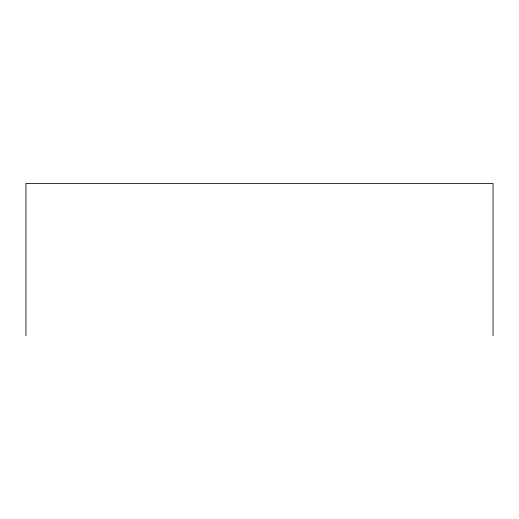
<?xml version="1.0" encoding="UTF-8"?>
<svg xmlns="http://www.w3.org/2000/svg" width="519" height="519" viewBox="0 0 519 519"><rect width="100%" height="100%" fill="white"/><g stroke="black" fill="none" stroke-linecap="round" stroke-linejoin="round"><path stroke-width="0.78" d="M493.05 335.611L493.05 183.389L25.95 183.389L25.95 335.611"/></g></svg>
